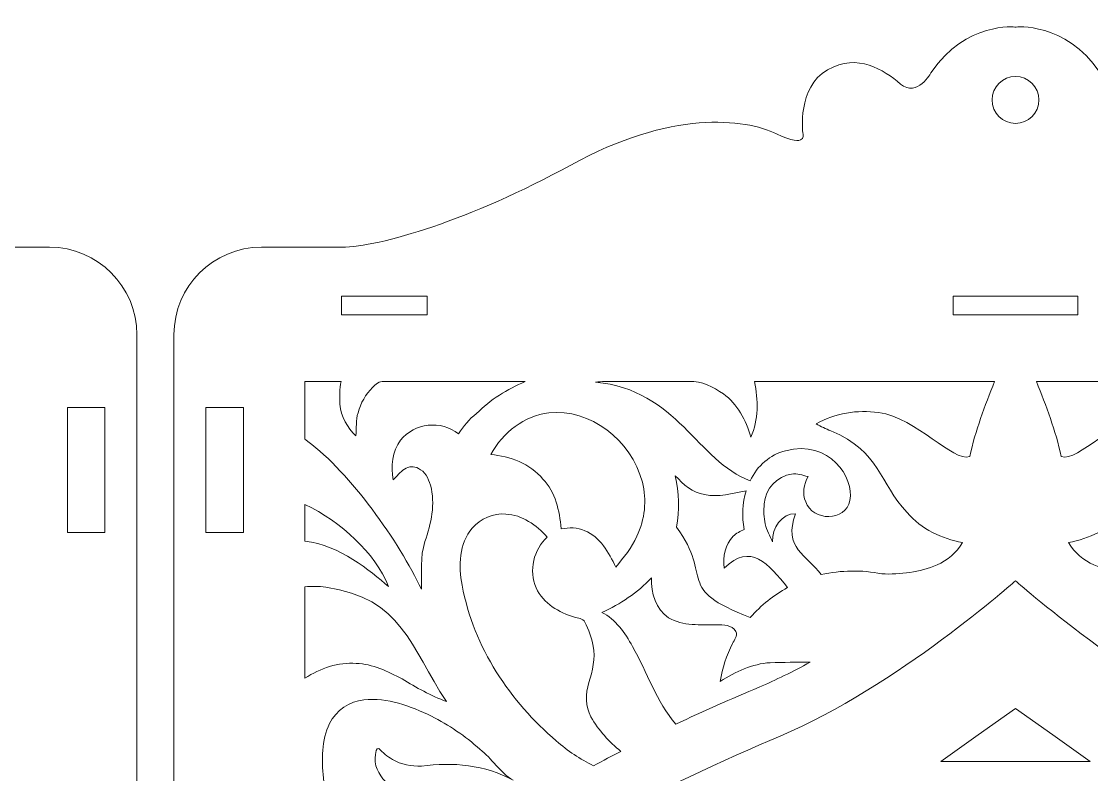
# Model space of a CAD drawing. Header units: inches. Extents: x 37.6 to 85.3, y -40.2 to -18.7.
# Drawn here: x 47.99 to 54.73, y -23.5 to -18.75 of the extents above; entities that cross this region are included whole.
import ezdxf

# ---------------------------------------------------------------- set-up
doc = ezdxf.new("R2010")
doc.units = ezdxf.units.IN
doc.header["$MEASUREMENT"] = 0
doc.layers.add('Layer 1', color=7, linetype='Continuous')

msp = doc.modelspace()

# ---------------------------------------------------------------- linework, layer by layer
at = {"layer": 'Layer 1', "color": 250, "lineweight": 9}
msp.add_lwpolyline([(53.8607, -20.604), (54.6481, -20.604), (54.6481, -20.4858), (53.8607, -20.4858), (53.8607, -20.604)], close=True, dxfattribs=at)
msp.add_ellipse((54.2544, -19.2491), major_axis=(0, 0.1476), ratio=1, dxfattribs=at)
for points, knots in [([(43.4087, -28.2255), (43.4087, -28.2255), (46.5974, -28.2255), (46.5974, -28.2255), (46.5974, -28.2255), (46.5974, -28.2255), (46.5974, -27.6747), (46.5974, -27.6747), (46.5974, -27.6747), (46.5974, -27.6747), (46.4399, -27.6747), (46.4399, -27.6747), (46.4399, -27.6747), (46.4399, -27.6747), (46.4399, -27.4384), (46.4399, -27.4384), (46.4399, -27.4384), (46.4399, -27.4384), (46.5974, -27.4384), (46.5974, -27.4384), (46.5974, -27.4384), (46.5974, -27.4384), (46.5974, -27.0444), (46.5974, -27.0444), (46.5974, -27.0444), (46.5974, -27.0444), (46.8336, -27.0444), (46.8336, -27.0444), (46.8336, -27.0444), (46.8336, -27.0444), (46.8336, -27.4384), (46.8336, -27.4384), (46.8336, -27.4384), (46.8336, -27.4384), (46.9911, -27.4384), (46.9911, -27.4384), (46.9911, -27.4384), (46.9911, -27.4384), (46.9911, -27.6747), (46.9911, -27.6747), (46.9911, -27.6747), (46.9911, -27.6747), (46.8336, -27.6747), (46.8336, -27.6747), (46.8336, -27.6747), (46.8336, -27.6747), (46.8336, -28.2255), (46.8336, -28.2255), (46.8336, -28.2255), (46.8336, -28.2255), (48.7148, -28.2255), (48.7148, -28.2255), (48.7148, -28.2255), (48.7148, -28.2255), (48.7148, -27.6747), (48.7148, -27.6747), (48.7148, -27.6747), (48.7148, -27.6747), (48.5573, -27.6747), (48.5573, -27.6747), (48.5573, -27.6747), (48.5573, -27.6747), (48.5573, -27.4384), (48.5573, -27.4384), (48.5573, -27.4384), (48.5573, -27.4384), (48.7148, -27.4384), (48.7148, -27.4384), (48.7148, -27.4384), (48.7148, -27.4384), (48.7148, -20.728), (48.7148, -20.728), (48.7148, -20.728), (48.7148, -20.4244), (48.4672, -20.1768), (48.1636, -20.1768), (48.1636, -20.1768), (48.1636, -20.1768), (47.655, -20.1768), (47.655, -20.1768), (47.655, -20.1768), (47.4223, -20.1768), (46.841, -20.0055), (46.2129, -19.6593), (46.2129, -19.6593), (45.5847, -19.3131), (45.1154, -19.3648), (44.9156, -19.463), (44.9156, -19.463), (44.7157, -19.5611), (44.7496, -19.4576), (44.7496, -19.4576), (44.7496, -19.4576), (44.7496, -19.4576), (44.7871, -19.1685), (44.5944, -19.0597), (44.5944, -19.0597), (44.4016, -18.9508), (44.241, -19.0597), (44.134, -19.1489), (44.134, -19.1489), (44.0269, -19.2381), (43.9412, -19.0757), (43.9412, -19.0757), (43.9412, -19.0757), (43.7217, -18.7545), (43.4087, -18.7902), (43.4087, -18.7902), (43.4087, -18.7902), (43.4087, -18.7902), (43.0956, -18.7545), (42.8761, -19.0757), (42.8761, -19.0757), (42.8761, -19.0757), (42.7905, -19.2381), (42.6834, -19.1489), (42.6834, -19.1489), (42.5763, -19.0597), (42.4157, -18.9508), (42.223, -19.0597), (42.223, -19.0597), (42.0303, -19.1685), (42.0678, -19.4576), (42.0678, -19.4576), (42.0678, -19.4576), (42.0678, -19.4576), (42.1017, -19.5611), (41.9018, -19.463), (41.9018, -19.463), (41.7019, -19.3648), (41.2326, -19.3131), (40.6045, -19.6593), (40.6045, -19.6593), (39.9763, -20.0055), (39.3951, -20.1768), (39.1624, -20.1768), (39.1624, -20.1768), (39.1624, -20.1768), (38.6538, -20.1768), (38.6538, -20.1768), (38.6538, -20.1768), (38.3502, -20.1768), (38.1026, -20.4244), (38.1026, -20.728), (38.1026, -20.728), (38.1026, -20.728), (38.1026, -27.4384), (38.1026, -27.4384), (38.1026, -27.4384), (38.1026, -27.4384), (38.2601, -27.4384), (38.2601, -27.4384), (38.2601, -27.4384), (38.2601, -27.4384), (38.2601, -27.6747), (38.2601, -27.6747), (38.2601, -27.6747), (38.2601, -27.6747), (38.1026, -27.6747), (38.1026, -27.6747), (38.1026, -27.6747), (38.1026, -27.6747), (38.1026, -28.2255), (38.1026, -28.2255), (38.1026, -28.2255), (38.1026, -28.2255), (39.9838, -28.2255), (39.9838, -28.2255), (39.9838, -28.2255), (39.9838, -28.2255), (39.9838, -27.6747), (39.9838, -27.6747), (39.9838, -27.6747), (39.9838, -27.6747), (39.8263, -27.6747), (39.8263, -27.6747), (39.8263, -27.6747), (39.8263, -27.6747), (39.8263, -27.4384), (39.8263, -27.4384), (39.8263, -27.4384), (39.8263, -27.4384), (39.9838, -27.4384), (39.9838, -27.4384), (39.9838, -27.4384), (39.9838, -27.4384), (39.9838, -27.0444), (39.9838, -27.0444), (39.9838, -27.0444), (39.9838, -27.0444), (40.22, -27.0444), (40.22, -27.0444), (40.22, -27.0444), (40.22, -27.0444), (40.22, -27.4384), (40.22, -27.4384), (40.22, -27.4384), (40.22, -27.4384), (40.3775, -27.4384), (40.3775, -27.4384), (40.3775, -27.4384), (40.3775, -27.4384), (40.3775, -27.6747), (40.3775, -27.6747), (40.3775, -27.6747), (40.3775, -27.6747), (40.22, -27.6747), (40.22, -27.6747), (40.22, -27.6747), (40.22, -27.6747), (40.22, -28.2255), (40.22, -28.2255), (40.22, -28.2255), (40.22, -28.2255), (43.4087, -28.2255), (43.4087, -28.2255)], [0, 0, 0, 0, 0.018182, 0.018182, 0.018182, 0.018182, 0.036364, 0.036364, 0.036364, 0.036364, 0.054545, 0.054545, 0.054545, 0.054545, 0.072727, 0.072727, 0.072727, 0.072727, 0.090909, 0.090909, 0.090909, 0.090909, 0.109091, 0.109091, 0.109091, 0.109091, 0.127273, 0.127273, 0.127273, 0.127273, 0.145455, 0.145455, 0.145455, 0.145455, 0.163636, 0.163636, 0.163636, 0.163636, 0.181818, 0.181818, 0.181818, 0.181818, 0.2, 0.2, 0.2, 0.2, 0.218182, 0.218182, 0.218182, 0.218182, 0.236364, 0.236364, 0.236364, 0.236364, 0.254545, 0.254545, 0.254545, 0.254545, 0.272727, 0.272727, 0.272727, 0.272727, 0.290909, 0.290909, 0.290909, 0.290909, 0.309091, 0.309091, 0.309091, 0.309091, 0.327273, 0.327273, 0.327273, 0.327273, 0.345455, 0.345455, 0.345455, 0.345455, 0.363636, 0.363636, 0.363636, 0.363636, 0.381818, 0.381818, 0.381818, 0.381818, 0.4, 0.4, 0.4, 0.4, 0.418182, 0.418182, 0.418182, 0.418182, 0.436364, 0.436364, 0.436364, 0.436364, 0.454545, 0.454545, 0.454545, 0.454545, 0.472727, 0.472727, 0.472727, 0.472727, 0.490909, 0.490909, 0.490909, 0.490909, 0.509091, 0.509091, 0.509091, 0.509091, 0.527273, 0.527273, 0.527273, 0.527273, 0.545455, 0.545455, 0.545455, 0.545455, 0.563636, 0.563636, 0.563636, 0.563636, 0.581818, 0.581818, 0.581818, 0.581818, 0.6, 0.6, 0.6, 0.6, 0.618182, 0.618182, 0.618182, 0.618182, 0.636364, 0.636364, 0.636364, 0.636364, 0.654545, 0.654545, 0.654545, 0.654545, 0.672727, 0.672727, 0.672727, 0.672727, 0.690909, 0.690909, 0.690909, 0.690909, 0.709091, 0.709091, 0.709091, 0.709091, 0.727273, 0.727273, 0.727273, 0.727273, 0.745455, 0.745455, 0.745455, 0.745455, 0.763636, 0.763636, 0.763636, 0.763636, 0.781818, 0.781818, 0.781818, 0.781818, 0.8, 0.8, 0.8, 0.8, 0.818182, 0.818182, 0.818182, 0.818182, 0.836364, 0.836364, 0.836364, 0.836364, 0.854545, 0.854545, 0.854545, 0.854545, 0.872727, 0.872727, 0.872727, 0.872727, 0.890909, 0.890909, 0.890909, 0.890909, 0.909091, 0.909091, 0.909091, 0.909091, 0.927273, 0.927273, 0.927273, 0.927273, 0.945455, 0.945455, 0.945455, 0.945455, 0.963636, 0.963636, 0.963636, 0.963636, 1, 1, 1, 1]), ([(54.2544, -28.2255), (54.2544, -28.2255), (57.4431, -28.2255), (57.4431, -28.2255), (57.4431, -28.2255), (57.4431, -28.2255), (57.4431, -27.6747), (57.4431, -27.6747), (57.4431, -27.6747), (57.4431, -27.6747), (57.2856, -27.6747), (57.2856, -27.6747), (57.2856, -27.6747), (57.2856, -27.6747), (57.2856, -27.4384), (57.2856, -27.4384), (57.2856, -27.4384), (57.2856, -27.4384), (57.4431, -27.4384), (57.4431, -27.4384), (57.4431, -27.4384), (57.4431, -27.4384), (57.4431, -27.0444), (57.4431, -27.0444), (57.4431, -27.0444), (57.4431, -27.0444), (57.6793, -27.0444), (57.6793, -27.0444), (57.6793, -27.0444), (57.6793, -27.0444), (57.6793, -27.4384), (57.6793, -27.4384), (57.6793, -27.4384), (57.6793, -27.4384), (57.8368, -27.4384), (57.8368, -27.4384), (57.8368, -27.4384), (57.8368, -27.4384), (57.8368, -27.6747), (57.8368, -27.6747), (57.8368, -27.6747), (57.8368, -27.6747), (57.6793, -27.6747), (57.6793, -27.6747), (57.6793, -27.6747), (57.6793, -27.6747), (57.6793, -28.2255), (57.6793, -28.2255), (57.6793, -28.2255), (57.6793, -28.2255), (59.5605, -28.2255), (59.5605, -28.2255), (59.5605, -28.2255), (59.5605, -28.2255), (59.5605, -27.6747), (59.5605, -27.6747), (59.5605, -27.6747), (59.5605, -27.6747), (59.403, -27.6747), (59.403, -27.6747), (59.403, -27.6747), (59.403, -27.6747), (59.403, -27.4384), (59.403, -27.4384), (59.403, -27.4384), (59.403, -27.4384), (59.5605, -27.4384), (59.5605, -27.4384), (59.5605, -27.4384), (59.5605, -27.4384), (59.5605, -20.728), (59.5605, -20.728), (59.5605, -20.728), (59.5605, -20.4244), (59.3129, -20.1768), (59.0093, -20.1768), (59.0093, -20.1768), (59.0093, -20.1768), (58.5007, -20.1768), (58.5007, -20.1768), (58.5007, -20.1768), (58.2681, -20.1768), (57.6868, -20.0055), (57.0586, -19.6593), (57.0586, -19.6593), (56.4305, -19.3131), (55.9612, -19.3648), (55.7613, -19.463), (55.7613, -19.463), (55.5615, -19.5611), (55.5954, -19.4576), (55.5954, -19.4576), (55.5954, -19.4576), (55.5954, -19.4576), (55.6328, -19.1685), (55.4401, -19.0597), (55.4401, -19.0597), (55.2474, -18.9508), (55.0868, -19.0597), (54.9797, -19.1489), (54.9797, -19.1489), (54.8726, -19.2381), (54.787, -19.0757), (54.787, -19.0757), (54.787, -19.0757), (54.5675, -18.7545), (54.2544, -18.7902), (54.2544, -18.7902), (54.2544, -18.7902), (54.2544, -18.7902), (53.9414, -18.7545), (53.7219, -19.0757), (53.7219, -19.0757), (53.7219, -19.0757), (53.6362, -19.2381), (53.5291, -19.1489), (53.5291, -19.1489), (53.4221, -19.0597), (53.2615, -18.9508), (53.0687, -19.0597), (53.0687, -19.0597), (52.876, -19.1685), (52.9135, -19.4576), (52.9135, -19.4576), (52.9135, -19.4576), (52.9135, -19.4576), (52.9474, -19.5611), (52.7475, -19.463), (52.7475, -19.463), (52.5477, -19.3648), (52.0784, -19.3131), (51.4502, -19.6593), (51.4502, -19.6593), (50.8221, -20.0055), (50.2408, -20.1768), (50.0081, -20.1768), (50.0081, -20.1768), (50.0081, -20.1768), (49.4995, -20.1768), (49.4995, -20.1768), (49.4995, -20.1768), (49.1959, -20.1768), (48.9483, -20.4244), (48.9483, -20.728), (48.9483, -20.728), (48.9483, -20.728), (48.9483, -27.4384), (48.9483, -27.4384), (48.9483, -27.4384), (48.9483, -27.4384), (49.1058, -27.4384), (49.1058, -27.4384), (49.1058, -27.4384), (49.1058, -27.4384), (49.1058, -27.6747), (49.1058, -27.6747), (49.1058, -27.6747), (49.1058, -27.6747), (48.9483, -27.6747), (48.9483, -27.6747), (48.9483, -27.6747), (48.9483, -27.6747), (48.9483, -28.2255), (48.9483, -28.2255), (48.9483, -28.2255), (48.9483, -28.2255), (50.8295, -28.2255), (50.8295, -28.2255), (50.8295, -28.2255), (50.8295, -28.2255), (50.8295, -27.6747), (50.8295, -27.6747), (50.8295, -27.6747), (50.8295, -27.6747), (50.6721, -27.6747), (50.6721, -27.6747), (50.6721, -27.6747), (50.6721, -27.6747), (50.6721, -27.4384), (50.6721, -27.4384), (50.6721, -27.4384), (50.6721, -27.4384), (50.8295, -27.4384), (50.8295, -27.4384), (50.8295, -27.4384), (50.8295, -27.4384), (50.8295, -27.0444), (50.8295, -27.0444), (50.8295, -27.0444), (50.8295, -27.0444), (51.0658, -27.0444), (51.0658, -27.0444), (51.0658, -27.0444), (51.0658, -27.0444), (51.0658, -27.4384), (51.0658, -27.4384), (51.0658, -27.4384), (51.0658, -27.4384), (51.2232, -27.4384), (51.2232, -27.4384), (51.2232, -27.4384), (51.2232, -27.4384), (51.2232, -27.6747), (51.2232, -27.6747), (51.2232, -27.6747), (51.2232, -27.6747), (51.0658, -27.6747), (51.0658, -27.6747), (51.0658, -27.6747), (51.0658, -27.6747), (51.0658, -28.2255), (51.0658, -28.2255), (51.0658, -28.2255), (51.0658, -28.2255), (54.2544, -28.2255), (54.2544, -28.2255)], [0, 0, 0, 0, 0.018182, 0.018182, 0.018182, 0.018182, 0.036364, 0.036364, 0.036364, 0.036364, 0.054545, 0.054545, 0.054545, 0.054545, 0.072727, 0.072727, 0.072727, 0.072727, 0.090909, 0.090909, 0.090909, 0.090909, 0.109091, 0.109091, 0.109091, 0.109091, 0.127273, 0.127273, 0.127273, 0.127273, 0.145455, 0.145455, 0.145455, 0.145455, 0.163636, 0.163636, 0.163636, 0.163636, 0.181818, 0.181818, 0.181818, 0.181818, 0.2, 0.2, 0.2, 0.2, 0.218182, 0.218182, 0.218182, 0.218182, 0.236364, 0.236364, 0.236364, 0.236364, 0.254545, 0.254545, 0.254545, 0.254545, 0.272727, 0.272727, 0.272727, 0.272727, 0.290909, 0.290909, 0.290909, 0.290909, 0.309091, 0.309091, 0.309091, 0.309091, 0.327273, 0.327273, 0.327273, 0.327273, 0.345455, 0.345455, 0.345455, 0.345455, 0.363636, 0.363636, 0.363636, 0.363636, 0.381818, 0.381818, 0.381818, 0.381818, 0.4, 0.4, 0.4, 0.4, 0.418182, 0.418182, 0.418182, 0.418182, 0.436364, 0.436364, 0.436364, 0.436364, 0.454545, 0.454545, 0.454545, 0.454545, 0.472727, 0.472727, 0.472727, 0.472727, 0.490909, 0.490909, 0.490909, 0.490909, 0.509091, 0.509091, 0.509091, 0.509091, 0.527273, 0.527273, 0.527273, 0.527273, 0.545455, 0.545455, 0.545455, 0.545455, 0.563636, 0.563636, 0.563636, 0.563636, 0.581818, 0.581818, 0.581818, 0.581818, 0.6, 0.6, 0.6, 0.6, 0.618182, 0.618182, 0.618182, 0.618182, 0.636364, 0.636364, 0.636364, 0.636364, 0.654545, 0.654545, 0.654545, 0.654545, 0.672727, 0.672727, 0.672727, 0.672727, 0.690909, 0.690909, 0.690909, 0.690909, 0.709091, 0.709091, 0.709091, 0.709091, 0.727273, 0.727273, 0.727273, 0.727273, 0.745455, 0.745455, 0.745455, 0.745455, 0.763636, 0.763636, 0.763636, 0.763636, 0.781818, 0.781818, 0.781818, 0.781818, 0.8, 0.8, 0.8, 0.8, 0.818182, 0.818182, 0.818182, 0.818182, 0.836364, 0.836364, 0.836364, 0.836364, 0.854545, 0.854545, 0.854545, 0.854545, 0.872727, 0.872727, 0.872727, 0.872727, 0.890909, 0.890909, 0.890909, 0.890909, 0.909091, 0.909091, 0.909091, 0.909091, 0.927273, 0.927273, 0.927273, 0.927273, 0.945455, 0.945455, 0.945455, 0.945455, 0.963636, 0.963636, 0.963636, 0.963636, 1, 1, 1, 1]), ([(50.0053, -20.4858), (50.0053, -20.4858), (50.5448, -20.4858), (50.5448, -20.4858), (50.5448, -20.4858), (50.5448, -20.4858), (50.5448, -20.604), (50.5448, -20.604), (50.5448, -20.604), (50.5448, -20.604), (50.0053, -20.604), (50.0053, -20.604), (50.0053, -20.604), (50.0053, -20.604), (50.0053, -20.4858), (50.0053, -20.4858)], [0, 0, 0, 0, 0.2, 0.2, 0.2, 0.2, 0.4, 0.4, 0.4, 0.4, 0.6, 0.6, 0.6, 0.6, 1, 1, 1, 1]), ([(48.5131, -21.1866), (48.5131, -21.1866), (48.2769, -21.1866), (48.2769, -21.1866), (48.2769, -21.1866), (48.2769, -21.1866), (48.2769, -21.974), (48.2769, -21.974), (48.2769, -21.974), (48.2769, -21.974), (48.5131, -21.974), (48.5131, -21.974), (48.5131, -21.974), (48.5131, -21.974), (48.5131, -21.1866), (48.5131, -21.1866)], [0, 0, 0, 0, 0.2, 0.2, 0.2, 0.2, 0.4, 0.4, 0.4, 0.4, 0.6, 0.6, 0.6, 0.6, 1, 1, 1, 1]), ([(49.15, -21.1866), (49.15, -21.1866), (49.3862, -21.1866), (49.3862, -21.1866), (49.3862, -21.1866), (49.3862, -21.1866), (49.3862, -21.974), (49.3862, -21.974), (49.3862, -21.974), (49.3862, -21.974), (49.15, -21.974), (49.15, -21.974), (49.15, -21.974), (49.15, -21.974), (49.15, -21.1866), (49.15, -21.1866)], [0, 0, 0, 0, 0.2, 0.2, 0.2, 0.2, 0.4, 0.4, 0.4, 0.4, 0.6, 0.6, 0.6, 0.6, 1, 1, 1, 1]), ([(54.2544, -23.0832), (54.2544, -23.0832), (54.4901, -23.2499), (54.4901, -23.2499), (54.4901, -23.2499), (54.4901, -23.2499), (54.7257, -23.4166), (54.7257, -23.4166), (54.7257, -23.4166), (54.7257, -23.4166), (54.2544, -23.4166), (54.2544, -23.4166), (54.2544, -23.4166), (54.2544, -23.4166), (53.7832, -23.4166), (53.7832, -23.4166), (53.7832, -23.4166), (53.7832, -23.4166), (54.0188, -23.2499), (54.0188, -23.2499), (54.0188, -23.2499), (54.0188, -23.2499), (54.2544, -23.0832), (54.2544, -23.0832)], [0, 0, 0, 0, 0.142857, 0.142857, 0.142857, 0.142857, 0.285714, 0.285714, 0.285714, 0.285714, 0.428571, 0.428571, 0.428571, 0.428571, 0.571429, 0.571429, 0.571429, 0.571429, 0.714286, 0.714286, 0.714286, 0.714286, 1, 1, 1, 1])]:
    msp.add_open_spline(points, degree=3, knots=knots, dxfattribs=at)
at = {"layer": 'Layer 1', "color": 250, "lineweight": 18}
for points, knots in [([(49.7746, -21.3873), (49.7746, -21.3873), (49.7746, -21.0234), (49.7746, -21.0234), (49.7746, -21.0234), (49.8504, -21.0235), (49.9263, -21.0236), (50.0021, -21.0236), (50.0021, -21.0236), (49.9887, -21.0702), (49.9949, -21.1191), (49.9937, -21.1669), (49.9937, -21.1669), (50.0022, -21.244), (50.0407, -21.316), (50.0959, -21.366), (50.0959, -21.366), (50.1, -21.3175), (50.0938, -21.2673), (50.109, -21.2204), (50.109, -21.2204), (50.1248, -21.1593), (50.1573, -21.1037), (50.2009, -21.061), (50.2009, -21.061), (50.2202, -21.042), (50.2423, -21.0191), (50.2709, -21.0233), (50.2709, -21.0233), (50.5681, -21.0241), (50.8652, -21.0226), (51.1623, -21.024), (51.1623, -21.024), (51.0513, -21.0739), (50.9428, -21.1354), (50.8558, -21.226), (50.8558, -21.226), (50.8097, -21.2592), (50.7751, -21.3059), (50.7417, -21.3524), (50.7417, -21.3524), (50.6338, -21.2659), (50.4645, -21.2837), (50.3771, -21.3938), (50.3771, -21.3938), (50.3248, -21.4641), (50.3151, -21.5578), (50.3301, -21.6438), (50.3301, -21.6438), (50.356, -21.623), (50.3727, -21.5905), (50.403, -21.5755), (50.403, -21.5755), (50.4288, -21.5585), (50.4624, -21.5537), (50.4892, -21.5712), (50.4892, -21.5712), (50.531, -21.5883), (50.551, -21.6346), (50.5657, -21.6764), (50.5657, -21.6764), (50.5986, -21.7946), (50.569, -21.9194), (50.5311, -22.0318), (50.5311, -22.0318), (50.4985, -22.1286), (50.5124, -22.2321), (50.5085, -22.3324), (50.5085, -22.3324), (50.3691, -22.0343), (50.0582, -21.5972), (49.7928, -21.4015), (49.7928, -21.4015), (49.7867, -21.3968), (49.7806, -21.392), (49.7746, -21.3873)], [0, 0, 0, 0, 0.05, 0.05, 0.05, 0.05, 0.1, 0.1, 0.1, 0.1, 0.15, 0.15, 0.15, 0.15, 0.2, 0.2, 0.2, 0.2, 0.25, 0.25, 0.25, 0.25, 0.3, 0.3, 0.3, 0.3, 0.35, 0.35, 0.35, 0.35, 0.4, 0.4, 0.4, 0.4, 0.45, 0.45, 0.45, 0.45, 0.5, 0.5, 0.5, 0.5, 0.55, 0.55, 0.55, 0.55, 0.6, 0.6, 0.6, 0.6, 0.65, 0.65, 0.65, 0.65, 0.7, 0.7, 0.7, 0.7, 0.75, 0.75, 0.75, 0.75, 0.8, 0.8, 0.8, 0.8, 0.85, 0.85, 0.85, 0.85, 0.9, 0.9, 0.9, 0.9, 1, 1, 1, 1]), ([(52.6081, -21.024), (52.634, -21.1394), (52.6333, -21.2643), (52.5861, -21.3735), (52.5861, -21.3735), (52.5552, -21.2673), (52.5004, -21.1652), (52.413, -21.1014), (52.413, -21.1014), (52.3488, -21.0578), (52.2753, -21.0185), (52.1972, -21.0233), (52.1972, -21.0233), (52.0399, -21.0237), (51.8827, -21.0234), (51.7254, -21.0235), (51.7254, -21.0235), (51.6858, -21.0237), (51.646, -21.0226), (51.6066, -21.0276), (51.6066, -21.0276), (52.1218, -21.0749), (52.2487, -21.5261), (52.5816, -21.6494), (52.5816, -21.6494), (52.6242, -21.5542), (52.7087, -21.4836), (52.8044, -21.4593), (52.8044, -21.4593), (53.0816, -21.3875), (53.2391, -21.6289), (53.2102, -21.7724), (53.2102, -21.7724), (53.1828, -21.9094), (52.9751, -21.9042), (52.9314, -21.7816), (52.9314, -21.7816), (52.9069, -21.7299), (52.9219, -21.6709), (52.9462, -21.6227), (52.9462, -21.6227), (52.912, -21.6142), (52.8774, -21.6007), (52.8419, -21.6068), (52.8419, -21.6068), (52.7542, -21.6192), (52.676, -21.6989), (52.6695, -21.7948), (52.6695, -21.7948), (52.6682, -21.837), (52.6661, -21.88), (52.6763, -21.9212), (52.6763, -21.9212), (52.6841, -21.9616), (52.706, -21.9965), (52.7222, -22.0333), (52.7222, -22.0333), (52.7182, -21.9471), (52.7813, -21.8529), (52.867, -21.8572), (52.867, -21.8572), (52.7873, -22.0692), (52.9395, -22.1217), (53.029, -22.2392), (53.029, -22.2392), (53.1548, -22.2129), (53.2847, -22.2092), (53.4109, -22.2356), (53.4109, -22.2356), (53.5289, -22.2398), (53.6494, -22.2259), (53.76, -22.1794), (53.76, -22.1794), (53.8245, -22.1501), (53.8839, -22.1028), (53.9199, -22.0376), (53.9199, -22.0376), (53.7902, -22.0137), (53.6617, -21.9545), (53.5718, -21.8491), (53.5718, -21.8491), (53.3917, -21.6623), (53.4082, -21.4675), (53.0898, -21.3348), (53.0898, -21.3348), (53.0594, -21.3195), (53.0275, -21.3077), (52.9975, -21.2911), (52.9975, -21.2911), (53.1162, -21.2202), (53.2571, -21.2018), (53.3909, -21.2183), (53.3909, -21.2183), (53.6349, -21.2557), (53.8572, -21.5309), (53.9659, -21.4962), (53.9659, -21.4962), (54.0012, -21.3329), (54.061, -21.1773), (54.1223, -21.0235), (54.1223, -21.0235), (53.6176, -21.0238), (53.1129, -21.0227), (52.6081, -21.024)], [0, 0, 0, 0, 0.037037, 0.037037, 0.037037, 0.037037, 0.074074, 0.074074, 0.074074, 0.074074, 0.111111, 0.111111, 0.111111, 0.111111, 0.148148, 0.148148, 0.148148, 0.148148, 0.185185, 0.185185, 0.185185, 0.185185, 0.222222, 0.222222, 0.222222, 0.222222, 0.259259, 0.259259, 0.259259, 0.259259, 0.296296, 0.296296, 0.296296, 0.296296, 0.333333, 0.333333, 0.333333, 0.333333, 0.37037, 0.37037, 0.37037, 0.37037, 0.407407, 0.407407, 0.407407, 0.407407, 0.444444, 0.444444, 0.444444, 0.444444, 0.481481, 0.481481, 0.481481, 0.481481, 0.518519, 0.518519, 0.518519, 0.518519, 0.555556, 0.555556, 0.555556, 0.555556, 0.592593, 0.592593, 0.592593, 0.592593, 0.62963, 0.62963, 0.62963, 0.62963, 0.666667, 0.666667, 0.666667, 0.666667, 0.703704, 0.703704, 0.703704, 0.703704, 0.740741, 0.740741, 0.740741, 0.740741, 0.777778, 0.777778, 0.777778, 0.777778, 0.814815, 0.814815, 0.814815, 0.814815, 0.851852, 0.851852, 0.851852, 0.851852, 0.888889, 0.888889, 0.888889, 0.888889, 0.925926, 0.925926, 0.925926, 0.925926, 1, 1, 1, 1]), ([(55.4799, -22.2392), (55.5694, -22.1217), (55.7216, -22.0692), (55.6419, -21.8572), (55.6419, -21.8572), (55.7276, -21.8529), (55.7906, -21.9471), (55.7866, -22.0333), (55.7866, -22.0333), (55.8029, -21.9965), (55.8247, -21.9616), (55.8325, -21.9212), (55.8325, -21.9212), (55.8427, -21.88), (55.8406, -21.837), (55.8394, -21.7948), (55.8394, -21.7948), (55.8328, -21.6989), (55.7546, -21.6192), (55.6669, -21.6068), (55.6669, -21.6068), (55.6315, -21.6007), (55.5968, -21.6142), (55.5627, -21.6227), (55.5627, -21.6227), (55.5869, -21.6709), (55.6019, -21.7299), (55.5775, -21.7816), (55.5775, -21.7816), (55.5337, -21.9042), (55.3261, -21.9094), (55.2986, -21.7724), (55.2986, -21.7724), (55.2698, -21.6289), (55.4273, -21.3875), (55.7045, -21.4593), (55.7045, -21.4593), (55.8002, -21.4836), (55.8846, -21.5542), (55.9273, -21.6494), (55.9273, -21.6494), (56.2602, -21.5261), (56.387, -21.0749), (56.9022, -21.0276), (56.9022, -21.0276), (56.8628, -21.0226), (56.8231, -21.0237), (56.7835, -21.0235), (56.7835, -21.0235), (56.6262, -21.0234), (56.4689, -21.0237), (56.3116, -21.0233), (56.3116, -21.0233), (56.2335, -21.0185), (56.1601, -21.0578), (56.0959, -21.1014), (56.0959, -21.1014), (56.0084, -21.1652), (55.9536, -21.2673), (55.9227, -21.3735), (55.9227, -21.3735), (55.8756, -21.2643), (55.8749, -21.1394), (55.9007, -21.024), (55.9007, -21.024), (55.396, -21.0227), (54.8913, -21.0238), (54.3866, -21.0235), (54.3866, -21.0235), (54.4478, -21.1773), (54.5076, -21.3329), (54.5429, -21.4962), (54.5429, -21.4962), (54.6516, -21.5309), (54.8739, -21.2557), (55.1179, -21.2183), (55.1179, -21.2183), (55.2518, -21.2018), (55.3926, -21.2202), (55.5113, -21.2911), (55.5113, -21.2911), (55.4814, -21.3077), (55.4494, -21.3195), (55.419, -21.3348), (55.419, -21.3348), (55.1006, -21.4675), (55.1171, -21.6623), (54.937, -21.8491), (54.937, -21.8491), (54.8472, -21.9545), (54.7187, -22.0137), (54.589, -22.0376), (54.589, -22.0376), (54.625, -22.1028), (54.6844, -22.1501), (54.7489, -22.1794), (54.7489, -22.1794), (54.8594, -22.2259), (54.98, -22.2398), (55.0979, -22.2356), (55.0979, -22.2356), (55.2241, -22.2092), (55.354, -22.2129), (55.4799, -22.2392)], [0, 0, 0, 0, 0.037037, 0.037037, 0.037037, 0.037037, 0.074074, 0.074074, 0.074074, 0.074074, 0.111111, 0.111111, 0.111111, 0.111111, 0.148148, 0.148148, 0.148148, 0.148148, 0.185185, 0.185185, 0.185185, 0.185185, 0.222222, 0.222222, 0.222222, 0.222222, 0.259259, 0.259259, 0.259259, 0.259259, 0.296296, 0.296296, 0.296296, 0.296296, 0.333333, 0.333333, 0.333333, 0.333333, 0.37037, 0.37037, 0.37037, 0.37037, 0.407407, 0.407407, 0.407407, 0.407407, 0.444444, 0.444444, 0.444444, 0.444444, 0.481481, 0.481481, 0.481481, 0.481481, 0.518519, 0.518519, 0.518519, 0.518519, 0.555556, 0.555556, 0.555556, 0.555556, 0.592593, 0.592593, 0.592593, 0.592593, 0.62963, 0.62963, 0.62963, 0.62963, 0.666667, 0.666667, 0.666667, 0.666667, 0.703704, 0.703704, 0.703704, 0.703704, 0.740741, 0.740741, 0.740741, 0.740741, 0.777778, 0.777778, 0.777778, 0.777778, 0.814815, 0.814815, 0.814815, 0.814815, 0.851852, 0.851852, 0.851852, 0.851852, 0.888889, 0.888889, 0.888889, 0.888889, 0.925926, 0.925926, 0.925926, 0.925926, 1, 1, 1, 1]), ([(51.2751, -21.6384), (51.3539, -21.719), (51.3798, -21.8386), (51.3889, -21.9507), (51.3889, -21.9507), (51.4388, -21.946), (51.492, -21.9396), (51.5389, -21.9636), (51.5389, -21.9636), (51.6341, -22.002), (51.6906, -22.1005), (51.7341, -22.1932), (51.7341, -22.1932), (51.7832, -22.1322), (51.8351, -22.072), (51.8672, -21.9981), (51.8672, -21.9981), (51.917, -21.8941), (51.9314, -21.7705), (51.9017, -21.6577), (51.9017, -21.6577), (51.8315, -21.3903), (51.571, -21.1932), (51.3111, -21.2203), (51.3111, -21.2203), (51.1586, -21.2385), (51.0233, -21.3439), (50.9458, -21.483), (50.9458, -21.483), (51.0672, -21.494), (51.191, -21.5408), (51.2751, -21.6384)], [0, 0, 0, 0, 0.111111, 0.111111, 0.111111, 0.111111, 0.222222, 0.222222, 0.222222, 0.222222, 0.333333, 0.333333, 0.333333, 0.333333, 0.444444, 0.444444, 0.444444, 0.444444, 0.555556, 0.555556, 0.555556, 0.555556, 0.666667, 0.666667, 0.666667, 0.666667, 0.777778, 0.777778, 0.777778, 0.777778, 1, 1, 1, 1]), ([(52.556, -21.7114), (52.4696, -21.7269), (52.3817, -21.7559), (52.2939, -21.7356), (52.2939, -21.7356), (52.2194, -21.7255), (52.1602, -21.6718), (52.1092, -21.6169), (52.1092, -21.6169), (52.1322, -21.7236), (52.1366, -21.8342), (52.1165, -21.9417), (52.1165, -21.9417), (52.3556, -22.2635), (52.0988, -22.3277), (52.5823, -22.5096), (52.5823, -22.5096), (52.6502, -22.4336), (52.7289, -22.3688), (52.8172, -22.322), (52.8172, -22.322), (52.6973, -22.1747), (52.5835, -22.0348), (52.4175, -22.1989), (52.4175, -22.1989), (52.408, -22.128), (52.4234, -22.0488), (52.4743, -21.9989), (52.4743, -21.9989), (52.4933, -21.9779), (52.5198, -21.968), (52.5439, -21.9556), (52.5439, -21.9556), (52.527, -21.8744), (52.5329, -21.7904), (52.556, -21.7114)], [0, 0, 0, 0, 0.1, 0.1, 0.1, 0.1, 0.2, 0.2, 0.2, 0.2, 0.3, 0.3, 0.3, 0.3, 0.4, 0.4, 0.4, 0.4, 0.5, 0.5, 0.5, 0.5, 0.6, 0.6, 0.6, 0.6, 0.7, 0.7, 0.7, 0.7, 0.8, 0.8, 0.8, 0.8, 1, 1, 1, 1]), ([(49.7746, -22.0289), (49.7746, -22.0289), (49.7746, -21.7982), (49.7746, -21.7982), (49.7746, -21.7982), (50.0041, -21.9092), (50.2135, -22.1009), (50.302, -22.3154), (50.302, -22.3154), (50.1815, -22.2148), (49.9965, -22.0554), (49.7746, -22.0289)], [0, 0, 0, 0, 0.25, 0.25, 0.25, 0.25, 0.5, 0.5, 0.5, 0.5, 1, 1, 1, 1]), ([(51.7662, -23.3536), (51.7119, -23.3816), (51.6538, -23.4122), (51.5937, -23.4454), (51.5937, -23.4454), (51.51, -23.4031), (51.431, -23.3503), (51.3591, -23.288), (51.3591, -23.288), (51.0713, -23.0408), (50.8361, -22.7011), (50.7658, -22.3074), (50.7658, -22.3074), (50.7403, -22.1859), (50.7469, -22.0444), (50.8283, -21.9478), (50.8283, -21.9478), (50.8823, -21.8869), (50.9627, -21.8521), (51.0415, -21.8586), (51.0415, -21.8586), (51.1433, -21.8643), (51.2347, -21.9263), (51.3023, -22.0049), (51.3023, -22.0049), (51.2168, -22.0801), (51.1839, -22.2154), (51.2311, -22.3237), (51.2311, -22.3237), (51.2789, -22.4226), (51.376, -22.4795), (51.4734, -22.5072), (51.4734, -22.5072), (51.4951, -22.5178), (51.5275, -22.513), (51.5391, -22.5397), (51.5391, -22.5397), (51.564, -22.5864), (51.5831, -22.637), (51.5914, -22.6901), (51.5914, -22.6901), (51.6066, -22.7677), (51.5881, -22.8473), (51.5649, -22.9209), (51.5649, -22.9209), (51.5406, -22.9903), (51.5414, -23.0722), (51.5776, -23.1368), (51.5776, -23.1368), (51.6263, -23.2219), (51.6917, -23.2941), (51.7662, -23.3536)], [0, 0, 0, 0, 0.071429, 0.071429, 0.071429, 0.071429, 0.142857, 0.142857, 0.142857, 0.142857, 0.214286, 0.214286, 0.214286, 0.214286, 0.285714, 0.285714, 0.285714, 0.285714, 0.357143, 0.357143, 0.357143, 0.357143, 0.428571, 0.428571, 0.428571, 0.428571, 0.5, 0.5, 0.5, 0.5, 0.571429, 0.571429, 0.571429, 0.571429, 0.642857, 0.642857, 0.642857, 0.642857, 0.714286, 0.714286, 0.714286, 0.714286, 0.785714, 0.785714, 0.785714, 0.785714, 0.857143, 0.857143, 0.857143, 0.857143, 1, 1, 1, 1]), ([(52.9587, -22.792), (52.8501, -22.8516), (52.7424, -22.9048), (52.6382, -22.949), (52.6382, -22.949), (52.4618, -23.0238), (52.2861, -23.101), (52.1126, -23.1826), (52.1126, -23.1826), (51.9917, -23.0413), (51.931, -22.8552), (51.8392, -22.6928), (51.8392, -22.6928), (51.7925, -22.6064), (51.7333, -22.522), (51.6467, -22.4783), (51.6467, -22.4783), (51.7623, -22.4269), (51.8699, -22.3541), (51.9599, -22.2607), (51.9599, -22.2607), (51.9549, -22.3561), (51.9868, -22.4601), (52.0664, -22.5118), (52.0664, -22.5118), (52.1591, -22.567), (52.2685, -22.553), (52.3703, -22.557), (52.3703, -22.557), (52.4127, -22.5574), (52.4663, -22.555), (52.4917, -22.5991), (52.4917, -22.5991), (52.5028, -22.6274), (52.4807, -22.6505), (52.4702, -22.6742), (52.4702, -22.6742), (52.4334, -22.749), (52.4033, -22.8292), (52.393, -22.9135), (52.393, -22.9135), (52.4891, -22.8514), (52.5949, -22.8017), (52.7085, -22.7952), (52.7085, -22.7952), (52.7919, -22.7932), (52.8753, -22.7908), (52.9587, -22.792)], [0, 0, 0, 0, 0.076923, 0.076923, 0.076923, 0.076923, 0.153846, 0.153846, 0.153846, 0.153846, 0.230769, 0.230769, 0.230769, 0.230769, 0.307692, 0.307692, 0.307692, 0.307692, 0.384615, 0.384615, 0.384615, 0.384615, 0.461538, 0.461538, 0.461538, 0.461538, 0.538462, 0.538462, 0.538462, 0.538462, 0.615385, 0.615385, 0.615385, 0.615385, 0.692308, 0.692308, 0.692308, 0.692308, 0.769231, 0.769231, 0.769231, 0.769231, 0.846154, 0.846154, 0.846154, 0.846154, 1, 1, 1, 1]), ([(49.7746, -22.8924), (49.7746, -22.8924), (49.7746, -22.3177), (49.7746, -22.3177), (49.7746, -22.3177), (49.8181, -22.3125), (49.8622, -22.313), (49.906, -22.3202), (49.906, -22.3202), (50.388, -22.3862), (50.4376, -22.6978), (50.6668, -23.0398), (50.6668, -23.0398), (50.5684, -23.0045), (50.4769, -22.9513), (50.3869, -22.8969), (50.3869, -22.8969), (50.296, -22.8495), (50.2008, -22.8027), (50.0979, -22.7998), (50.0979, -22.7998), (49.9835, -22.7907), (49.8723, -22.8305), (49.7746, -22.8924)], [0, 0, 0, 0, 0.142857, 0.142857, 0.142857, 0.142857, 0.285714, 0.285714, 0.285714, 0.285714, 0.428571, 0.428571, 0.428571, 0.428571, 0.571429, 0.571429, 0.571429, 0.571429, 0.714286, 0.714286, 0.714286, 0.714286, 1, 1, 1, 1]), ([(50.6322, -24.365), (50.6185, -24.4163), (50.6111, -24.4689), (50.6111, -24.5227), (50.6111, -24.5227), (50.6111, -24.5227), (50.6111, -24.6486), (50.6111, -24.6486), (50.6111, -24.6486), (50.598, -24.6557), (50.5848, -24.6627), (50.5715, -24.6694), (50.5715, -24.6694), (50.4388, -24.7334), (50.2939, -24.7887), (50.1461, -24.7721), (50.1461, -24.7721), (50.0563, -24.7636), (49.9716, -24.7079), (49.9287, -24.6226), (49.9287, -24.6226), (49.8786, -24.517), (49.8798, -24.3946), (49.8906, -24.2798), (49.8906, -24.2798), (49.906, -24.1504), (49.9401, -24.0249), (49.9757, -23.9007), (49.9757, -23.9007), (49.9401, -23.7765), (49.906, -23.6511), (49.8906, -23.5217), (49.8906, -23.5217), (49.8798, -23.4068), (49.8786, -23.2844), (49.9287, -23.1788), (49.9287, -23.1788), (49.9716, -23.0935), (50.0563, -23.0378), (50.1461, -23.0294), (50.1461, -23.0294), (50.2939, -23.0127), (50.4388, -23.0681), (50.5715, -23.132), (50.5715, -23.132), (50.6808, -23.1878), (50.785, -23.256), (50.8771, -23.3404), (50.8771, -23.3404), (50.9538, -23.3978), (51.0041, -23.4885), (51.0876, -23.5363), (51.0876, -23.5363), (50.9109, -23.4382), (50.704, -23.4193), (50.509, -23.4479), (50.509, -23.4479), (50.4464, -23.446), (50.3818, -23.4377), (50.3259, -23.4047), (50.3259, -23.4047), (50.2932, -23.3871), (50.2667, -23.3599), (50.2392, -23.3348), (50.2392, -23.3348), (50.2199, -23.3306), (50.2241, -23.3599), (50.2196, -23.3726), (50.2196, -23.3726), (50.207, -23.4377), (50.2373, -23.5006), (50.2822, -23.5427), (50.2822, -23.5427), (50.2599, -23.5649), (50.2317, -23.5799), (50.2121, -23.6052), (50.2121, -23.6052), (50.181, -23.6492), (50.1485, -23.6935), (50.132, -23.7465), (50.132, -23.7465), (50.1117, -23.7952), (50.1068, -23.8486), (50.0985, -23.9007), (50.0985, -23.9007), (50.1068, -23.9528), (50.1117, -24.0062), (50.132, -24.055), (50.132, -24.055), (50.1485, -24.108), (50.181, -24.1522), (50.2121, -24.1962), (50.2121, -24.1962), (50.2317, -24.2215), (50.2599, -24.2365), (50.2822, -24.2588), (50.2822, -24.2588), (50.2373, -24.3009), (50.207, -24.3637), (50.2196, -24.4288), (50.2196, -24.4288), (50.2241, -24.4416), (50.2199, -24.4708), (50.2392, -24.4667), (50.2392, -24.4667), (50.2667, -24.4416), (50.2932, -24.4143), (50.3259, -24.3967), (50.3259, -24.3967), (50.3818, -24.3637), (50.4464, -24.3554), (50.509, -24.3536), (50.509, -24.3536), (50.5497, -24.3595), (50.5909, -24.3634), (50.6322, -24.365)], [0, 0, 0, 0, 0.033333, 0.033333, 0.033333, 0.033333, 0.066667, 0.066667, 0.066667, 0.066667, 0.1, 0.1, 0.1, 0.1, 0.133333, 0.133333, 0.133333, 0.133333, 0.166667, 0.166667, 0.166667, 0.166667, 0.2, 0.2, 0.2, 0.2, 0.233333, 0.233333, 0.233333, 0.233333, 0.266667, 0.266667, 0.266667, 0.266667, 0.3, 0.3, 0.3, 0.3, 0.333333, 0.333333, 0.333333, 0.333333, 0.366667, 0.366667, 0.366667, 0.366667, 0.4, 0.4, 0.4, 0.4, 0.433333, 0.433333, 0.433333, 0.433333, 0.466667, 0.466667, 0.466667, 0.466667, 0.5, 0.5, 0.5, 0.5, 0.533333, 0.533333, 0.533333, 0.533333, 0.566667, 0.566667, 0.566667, 0.566667, 0.6, 0.6, 0.6, 0.6, 0.633333, 0.633333, 0.633333, 0.633333, 0.666667, 0.666667, 0.666667, 0.666667, 0.7, 0.7, 0.7, 0.7, 0.733333, 0.733333, 0.733333, 0.733333, 0.766667, 0.766667, 0.766667, 0.766667, 0.8, 0.8, 0.8, 0.8, 0.833333, 0.833333, 0.833333, 0.833333, 0.866667, 0.866667, 0.866667, 0.866667, 0.9, 0.9, 0.9, 0.9, 0.933333, 0.933333, 0.933333, 0.933333, 1, 1, 1, 1])]:
    msp.add_open_spline(points, degree=3, knots=knots, dxfattribs=at)
at = {"layer": 'Layer 1', "color": 140, "lineweight": 9}
msp.add_open_spline([(50.9476, -27.0444), (50.9476, -27.0444), (50.9476, -24.5233), (50.9476, -24.5233), (50.9476, -24.5233), (50.9476, -24.0741), (52.0785, -23.5512), (52.7707, -23.2577), (52.7707, -23.2577), (53.5063, -22.9459), (54.2544, -22.2785), (54.2544, -22.2785), (54.2544, -22.2785), (54.2544, -22.2785), (55.0026, -22.9459), (55.7381, -23.2577), (55.7381, -23.2577), (56.4304, -23.5512), (57.5612, -24.0741), (57.5612, -24.5233), (57.5612, -24.5233), (57.5612, -24.5233), (57.5612, -27.0444), (57.5612, -27.0444)], degree=3, knots=[0, 0, 0, 0, 0.142857, 0.142857, 0.142857, 0.142857, 0.285714, 0.285714, 0.285714, 0.285714, 0.428571, 0.428571, 0.428571, 0.428571, 0.571429, 0.571429, 0.571429, 0.571429, 0.714286, 0.714286, 0.714286, 0.714286, 1, 1, 1, 1], dxfattribs=at)

doc.saveas('drawing.dxf')
